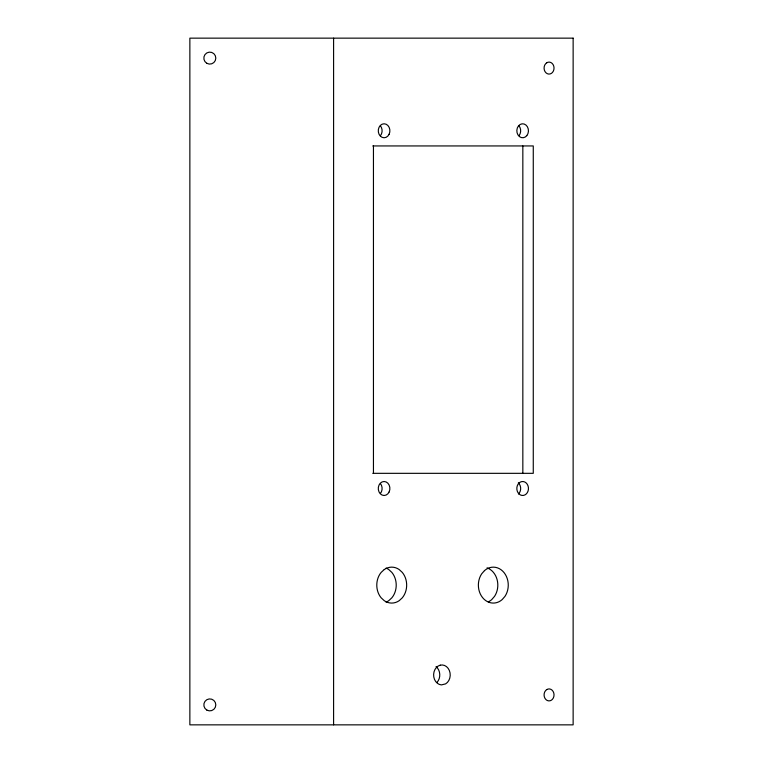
<?xml version="1.0" encoding="UTF-8"?>
<svg xmlns="http://www.w3.org/2000/svg" width="763" height="763" viewBox="0 0 763 763"><rect width="100%" height="100%" fill="white"/><g stroke="black" fill="none" stroke-linecap="round" stroke-linejoin="round"><path stroke-width="1.14" d="M518.468 493.976L519.527 492.669A6.991 5.818 -90 0 0 519.422 484.162L518.335 482.893M372.773 145.943L533.27 145.943L533.27 473.327L372.773 473.327M522.836 145.943L522.836 473.327M373.45 145.943L373.45 473.327M333.593 38.15L333.593 724.85M380.413 125.838A6.991 5.818 -90 0 1 380.413 135.719M518.926 125.771A6.991 5.818 -90 0 1 519.021 135.652M386.088 568.101A17.969 14.945 -90 0 1 388.758 569.551L391.848 572.412A17.969 14.945 -90 0 1 391.848 597.82L388.758 600.672A17.969 14.945 -90 0 1 386.088 602.131M487.052 567.863A17.969 14.945 -90 0 1 494.538 596.351L491.725 599.594A17.969 14.945 -90 0 1 488.301 601.854M380.413 483.561A6.991 5.818 -90 0 1 380.413 493.442M436.054 666.614A9.986 8.307 -90 0 1 436.989 682.408M519.04 483.017L517.982 484.324A6.991 5.818 -90 0 0 518.087 492.831L519.174 494.1A6.991 5.818 -90 0 0 526.251 493.976L527.309 492.669A6.991 5.818 -90 0 0 527.204 484.162L526.117 482.893A6.991 5.818 -90 0 0 519.04 483.017M484.476 570.629L481.653 573.871A17.969 14.945 -90 0 0 482.521 597.543A17.969 14.945 -90 0 0 502.168 599.594L504.982 596.351A17.969 14.945 -90 0 0 504.114 572.689A17.969 14.945 -90 0 0 484.476 570.629M384.247 569.551L381.157 572.412A17.969 14.945 -90 0 0 381.157 597.82L384.247 600.672A17.969 14.945 -90 0 0 399.202 600.672L402.292 597.82A17.969 14.945 -90 0 0 402.292 572.412L399.202 569.551A17.969 14.945 -90 0 0 384.247 569.551M546.737 62.785L545.679 63.691A5.99 4.979 -90 0 0 544.982 71.541A5.99 4.979 -90 0 0 551.363 73.401L552.431 72.495A5.99 4.979 -90 0 0 553.127 64.645A5.99 4.979 -90 0 0 546.737 62.785M546.737 689.599L545.679 690.505A5.99 4.979 -90 0 0 544.982 698.355A5.99 4.979 -90 0 0 551.363 700.215L552.431 699.309A5.99 4.979 -90 0 0 553.127 691.459A5.99 4.979 -90 0 0 546.737 689.599M440.261 665.164L438.21 666.013A9.986 8.307 -90 0 0 433.785 676.943A9.986 8.307 -90 0 0 441.424 684.907L445.64 683.867A9.986 8.307 -90 0 0 450.056 672.947A9.986 8.307 -90 0 0 442.416 664.983L440.261 665.164M573.137 38.15L189.863 38.15L189.863 724.85L573.137 724.85L573.137 38.15M389.12 134.269A6.991 5.818 -90 0 0 384.085 123.787A6.991 5.818 -90 0 0 379.049 134.269A6.991 5.818 -90 0 0 389.12 134.269M389.12 491.992A6.991 5.818 -90 0 0 384.085 481.51A6.991 5.818 -90 0 0 379.049 491.992A6.991 5.818 -90 0 0 389.12 491.992M206.83 710.076A5.99 5.99 0 0 0 215.815 704.888A5.99 5.99 0 0 0 206.83 699.7A5.99 5.99 0 0 0 206.83 710.076M206.83 63.3A5.99 5.99 0 0 0 215.815 58.112A5.99 5.99 0 0 0 206.83 52.924A5.99 5.99 0 0 0 206.83 63.3M526.804 135.652A6.991 5.818 -90 0 0 524.086 124.007A6.991 5.818 -90 0 0 517.047 132.667A6.991 5.818 -90 0 0 526.804 135.652"/></g></svg>
